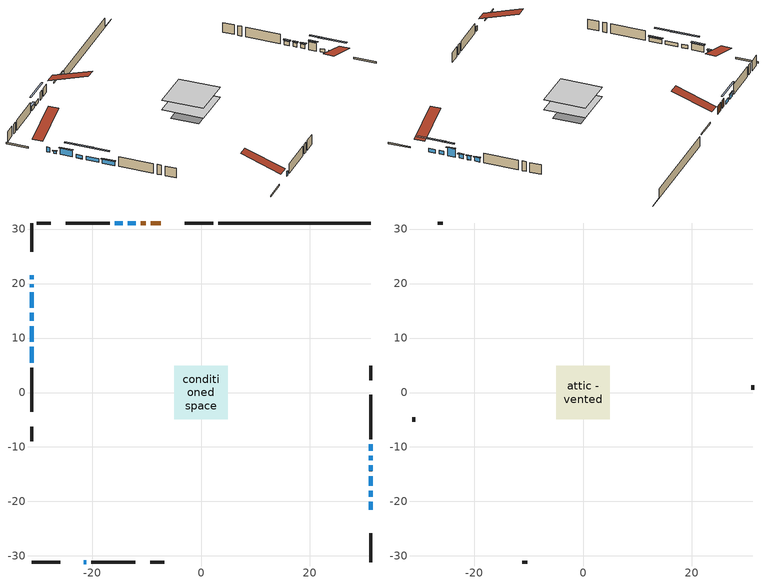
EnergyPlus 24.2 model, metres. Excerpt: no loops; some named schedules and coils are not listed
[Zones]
conditioned space
 floor outside (Floor1 construction): -3.37,-3.37 -3.37,3.37 3.37,3.37 3.37,-3.37 z1.22
 floor adiabatic (AdiabaticFloorConstruction): -4.88,-4.88 -4.88,4.88 4.88,4.88 4.88,-4.88 z1.22
 floor foundation (Slab1 construction): -3.7,-3.28 -3.7,3.28 3.7,3.28 3.7,-3.28 z-1.22
 wall outside (RimJoist1 construction): 2.25,31.1 -2.98,31.1 / -31.1,-31.1 -25.87,-31.1 / -31.1,31.1 -31.1,25.87 / 31.1,-31.1 31.1,-25.87 z1.22:1.52
 wall outside (AdiabaticWallConstruction 1): -7.34,31.1 -9.2,31.1 / -10.12,31.1 -11.03,31.1 z1.22:3.25
 wall outside (AdiabaticWallConstruction): -31.1,21.51 -31.1,20.78 / -21.51,-31.1 -21.09,-31.1 z1.22:2.44; -31.1,19.86 -31.1,19.29 z1.22:1.78; -31.1,18.37 -31.1,15.52 z1.22:2.85; 31.1,-21.51 31.1,-20.04 / 31.1,-19.11 31.1,-18.04 / -11.96,31.1 -13.44,31.1 / -31.1,14.6 -31.1,13.12 / -31.1,12.19 -31.1,9.35 z1.22:2.08; 31.1,-17.11 31.1,-15.33 z1.22:3.25; 31.1,-14.41 31.1,-13.39 / 31.1,-12.46 31.1,-11.65 / 31.1,-10.72 31.1,-9.5 / -14.36,31.1 -15.79,31.1 / -31.1,8.42 -31.1,5.48 z1.22:2.24
 wall outside (Wall1 construction): -16.72,31.1 -24.84,31.1 / -20.16,-31.1 -12.04,-31.1 / -31.1,4.55 -31.1,-3.58 / 31.1,-8.57 31.1,-0.45 z1.22:3.66
 wall outside (Wall3 construction): -27.57,31.1 -30.18,31.1 / -9.31,-31.1 -6.7,-31.1 / -31.1,-6.31 -31.1,-8.91 / 31.1,2.29 31.1,4.89 z1.22:3.66
 wall foundation (FoundationWall1 construction): 3.18,31.1,-1.22 3.18,31.1,1.22 27.24,31.1,1.22 27.24,31.1,-1.12 31.1,31.1,-1.12 31.1,31.1,-1.22
 window (WindowConstruction 8): -31.1,21.51 -31.1,20.78 z1.22:2.44
 window (WindowConstruction 6): -31.1,19.85 -31.1,19.3 z1.22:1.78
 window (WindowConstruction 7): -31.1,18.37 -31.1,15.52 z1.22:2.84
 window (WindowConstruction 10): 31.1,-21.51 31.1,-20.04 z1.22:2.08
 window (WindowConstruction 11): 31.1,-19.11 31.1,-18.04 z1.22:2.08
 window (WindowConstruction 12): -11.96,31.1 -13.43,31.1 z1.22:2.08
 window (WindowConstruction 13): -31.1,14.59 -31.1,13.12 z1.22:2.08
 window (WindowConstruction 14): -31.1,12.19 -31.1,9.35 z1.22:2.08
 window (WindowConstruction 9): -21.51,-31.1 -21.09,-31.1 z1.22:2.44
 window (WindowConstruction): 31.1,-17.11 31.1,-15.33 z1.22:3.25
 window (WindowConstruction 1): 31.1,-14.4 31.1,-13.39 z1.22:2.23
 window (WindowConstruction 2): 31.1,-12.46 31.1,-11.65 z1.22:2.23
 window (WindowConstruction 3): 31.1,-10.72 31.1,-9.5 z1.22:2.23
 window (WindowConstruction 4): -14.36,31.1 -15.79,31.1 z1.22:2.23
 window (WindowConstruction 5): -31.1,8.42 -31.1,5.48 z1.22:2.23
 door (Door): -7.34,31.1 -9.19,31.1 z1.22:3.25
 door (Door 1): -10.12,31.1 -11.03,31.1 z1.22:3.25
 ceiling adiabatic (AdiabaticFloorConstruction): 4.88,-4.88 4.88,4.88 -4.88,4.88 -4.88,-4.88 z1.22
attic - vented
 floor to conditioned space (Floor2 construction Reversed): -4.88,-4.88 -4.88,4.88 4.88,4.88 4.88,-4.88 z3.66
 wall outside (Wall2 construction): -25.77,31.1 -26.64,31.1 / -11.11,-31.1 -10.24,-31.1 / -31.1,-4.5 -31.1,-5.38 / 31.1,0.48 31.1,1.36 z1.22:3.66
 roof outside (Roof1 construction): -6.41,31.1,3.66 -6.41,21.61,6.83 -3.91,21.61,6.83 -3.91,31.1,3.66; -22.44,-31.1,3.66 -22.44,-21.61,6.83 -24.94,-21.61,6.83 -24.94,-31.1,3.66; -31.1,22.44,3.66 -21.61,22.44,6.83 -21.61,24.94,6.83 -31.1,24.94,3.66; 31.1,-22.44,3.66 21.61,-22.44,6.83 21.61,-24.94,6.83 31.1,-24.94,3.66
shading: -31.1,19.1 -31.1,20.06 -31.52,20.06 -31.52,19.1 z1.98; -31.1,15.32 -31.1,18.57 -31.52,18.57 -31.52,15.32 z3.05; 31.1,-17.4 31.1,-24.15 31.52,-24.15 31.52,-17.4 z4.72; 31.1,-15.4 31.1,-21.75 31.52,-21.75 31.52,-15.4 z4.72; -16.07,31.1 -9.32,31.1 -9.32,31.52 -16.07,31.52 z4.72; -31.1,10.48 -31.1,17.23 -31.52,17.23 -31.52,10.48 z4.72; -31.1,6.71 -31.1,14.83 -31.52,14.83 -31.52,6.71 z4.72; 31.1,-15.13 31.1,-17.31 31.52,-17.31 31.52,-15.13 z3.45; 31.1,-13.19 31.1,-14.61 31.52,-14.61 31.52,-13.19 z2.44; 31.1,-11.45 31.1,-12.66 31.52,-12.66 31.52,-11.45 z2.44; 31.1,-9.3 31.1,-10.92 31.52,-10.92 31.52,-9.3 z2.44; -15.99,31.1 -14.16,31.1 -14.16,31.52 -15.99,31.52 z2.44; -31.1,5.28 -31.1,8.62 -31.52,8.62 -31.52,5.28 z2.44
[Building]
Building 1: Terrain=Suburbs
[Site:Location]
Halifax Intl AP_NS: Latitude {deg}=44.88; Longitude {deg}=-63.51; Time Zone {hr}=-4; Elevation {m}=145; Keep Site Location Information=Yes
[Site:GroundTemperature:Shallow]
3.15511, 1.33576, 1.19006, 2.05344, 5.51939, 8.9692, 11.96, 13.8546, 14.0156, 12.4746, 9.56009, 6.2161
[Site:WaterMainsTemperature]
Calculation Method=Schedule; Temperature Schedule=mains temperature schedule
[Material] Roughness=Rough; Thermal Absorptance=0.9
Name | Thickness {m} | Conductivity {W/m-K} | Density {kg/m3} | Specific Heat {J/kg-K} | Solar Absorptance | Visible Absorptance
asphalt or fiberglass shingles | 0.00635 | 0.162714 | 1121.4 | 1465.45 | 0.4 | 0.4
ceiling loosefill ins | 0.169333 | 0.0480833 | 16.02 | 1046.75 | 0.7 | 0.7
ceiling stud and cavity | 0.1397 | 0.147741 | 65.682 | 1177.47 | 0.7 | 0.7
concrete 4.0 in. | 0.1016 | 1.803125 | 2242.8 | 837.4 | 0.7 | 0.7
concrete 8.0 in. | 0.2032 | 1.803125 | 2242.8 | 837.4 | 0.7 | 0.7
door material | 0.04445 | 0.327969 | 512.64 | 1214.23 | 0.7 | 0.7
exterior vertical ins | 0.0424921 | 0.029427 | 32.04 | 1214.23 | 0.7 | 0.7
floor covering | 0.0127 | 0.0433444 | 54.468 | 1339.84 | 0.6 | 0.6
floor rigid ins; rim joist rigid ins; wall rigid ins | 0.051816 | 0.029427 | 32.04 | 1214.23 | 0.7 | 0.7
floor rigid ins 1; wall rigid ins 1 | 0.512978 | 0.029427 | 32.04 | 1214.23 | 0.7 | 0.7
floor stud and cavity | 0.1397 | 0.102477 | 92.3553 | 1139.71 | 0.7 | 0.7
floor stud and cavity 1 | 0.1397 | 1.75129 | 37.0049 | 1207.88 | 0.7 | 0.7
furniture material conditioned space 1 | 0.1524 | 0.115458 | 640.8 | 1214.23 | 0.6 | 0.6
gypsum board | 0.0127 | 0.160291 | 801 | 837.4 | 0.6 | 0.6
gypsum board 1 | 0.0127 | 0.160291 | 801 | 837.4 | 0.7 | 0.7
osb sheathing 0.5 in. | 0.0127 | 0.115458 | 512.64 | 1214.23 | 0.7 | 0.7
osb sheathing 0.75 in. | 0.01905 | 0.115458 | 512.64 | 1214.23 | 0.7 | 0.7
osb sheathing 2.0 in. | 0.0508 | 0.115458 | 512.64 | 1214.23 | 0.7 | 0.7
rim joist stud and cavity | 0.0508 | 0.0472502 | 125.044 | 1163.47 | 0.6 | 0.6
wall stud and cavity | 0.1397 | 0.193511 | 139.0536 | 1170.24 | 0.7 | 0.7
wall stud and cavity 1 | 0.0889 | 6.9971 | 50.32683 | 1063.81 | 0.6 | 0.6
wall stud and cavity 2 | 0.1397 | 0.226446 | 139.0536 | 1170.24 | 0.7 | 0.7
wall stud and cavity 3 | 0.0889 | 0.380278 | 52.3479 | 1209.89 | 0.7 | 0.7
wall stud and cavity 4 | 0.0889 | 0.391764 | 83.0341 | 1211.67 | 0.7 | 0.7
wood siding | 0.0254 | 0.102417 | 544.68 | 1172.36 | 0.4 | 0.4
wood siding 1 | 0.00254 | 0.102417 | 544.68 | 1172.36 | 0.4 | 0.4
wood siding 2; wood siding 3; wood siding 4 | 0.0254 | 0.102417 | 544.68 | 1172.36 | 0.7 | 0.7
[WindowMaterial:SimpleGlazingSystem]
Name | U-Factor {W/m2-K} | Solar Heat Gain Coefficient
WindowMaterial | 2.97754 | 0.59
WindowMaterial 1 | 2.20647 | 0.53
WindowMaterial 10 | 2.19568 | 0.54
WindowMaterial 11 | 2.21783 | 0.52
WindowMaterial 12 | 2.16843 | 0.57
WindowMaterial 2 | 2.22805 | 0.51
WindowMaterial 3 | 2.191708 | 0.55
WindowMaterial 4 | 2.18149 | 0.56
WindowMaterial 5 | 2.17922 | 0.56
WindowMaterial 6 | 2.333658 | 0.41
WindowMaterial 7 | 2.112216 | 0.62
WindowMaterial 8 | 2.770864 | 0.64
WindowMaterial 9 | 2.75553 | 0.6
[Construction]
AdiabaticFloorConstruction: floor stud and cavity 1, floor rigid ins 1, osb sheathing 0.75 in., floor covering
AdiabaticWallConstruction: wood siding 3, wall rigid ins 1, wall stud and cavity 3, gypsum board
AdiabaticWallConstruction 1: wood siding 4, wall rigid ins 1, wall stud and cavity 3, gypsum board
Door; Door 1: door material
Floor1 construction: floor stud and cavity, floor rigid ins, osb sheathing 0.75 in., floor covering
Floor2 construction Reversed: gypsum board, ceiling stud and cavity, ceiling loosefill ins
FoundationWall1 construction: concrete 8.0 in., gypsum board 1
furniture construction conditioned space 1: furniture material conditioned space 1
PartitionWallConstruction: gypsum board, wall stud and cavity 4, gypsum board
RimJoist1 construction: wood siding 2, rim joist rigid ins, osb sheathing 2.0 in., rim joist stud and cavity
Roof1 construction: asphalt or fiberglass shingles
Slab1 construction: concrete 4.0 in.
Wall1 construction: wood siding, wall rigid ins, osb sheathing 0.5 in., wall stud and cavity, gypsum board
Wall2 construction: wood siding 1, wall stud and cavity 1
Wall3 construction: wood siding, wall rigid ins, osb sheathing 0.5 in., wall stud and cavity 2, gypsum board
WindowConstruction: WindowMaterial
WindowConstruction 1: WindowMaterial 1
WindowConstruction 10; WindowConstruction 12; WindowConstruction 13: WindowMaterial 10
WindowConstruction 11: WindowMaterial 11
WindowConstruction 14: WindowMaterial 12
WindowConstruction 2: WindowMaterial 2
WindowConstruction 3: WindowMaterial 3
WindowConstruction 4: WindowMaterial 4
WindowConstruction 5: WindowMaterial 5
WindowConstruction 6: WindowMaterial 6
WindowConstruction 7: WindowMaterial 7
WindowConstruction 8: WindowMaterial 8
WindowConstruction 9: WindowMaterial 9
[Zone] Multiplier=1; Part of Total Floor Area=Yes
Name | Volume {m3}
attic - vented | 48.9018
conditioned space | 379.2
[Space]
Name | Zone | Volume {m3}
attic - vented 1 | attic - vented | 48.9018
conditioned space 1 | conditioned space | 379.2
[ZoneInfiltration:EffectiveLeakageArea]
infil attic - vented 1: Zone or Space=attic - vented 1; Schedule=Always On Discrete; Effective Air Leakage Area {cm2}=3407.64; Stack Coefficient=0.000389764; Wind Coefficient=1.33389e-05
[ZoneMixing]
whole house fan mix: Zone or Space=attic - vented; Schedule=Always On Continuous; Design Flow Rate Calculation Method=Flow/Zone; Design Flow Rate {m3/s}=0; Source Zone or Space=conditioned space
[SurfaceProperty:ExposedFoundationPerimeter]
Slab1: Exposed Perimeter Calculation Method=TotalExposedPerimeter; Total Exposed Perimeter {m}=27.921
[InternalMass] Zone or ZoneList=conditioned space; Space or SpaceList=conditioned space 1
Name | Construction | Surface Area {m2}
furniture mass conditioned space 1 | furniture construction conditioned space 1 | 75.5922
partition wall mass | PartitionWallConstruction | 188.981
[Lights]
interior lighting: Zone or ZoneList or Space or SpaceList=conditioned space 1; Schedule=interior lighting schedule; Design Level Calculation Method=LightingLevel; Lighting Level {W}=343.2; Return Air Fraction=0; Fraction Radiant=0.6; Fraction Visible=0.2; Fraction Replaceable=1
[People]
occupants: Zone or ZoneList or Space or SpaceList=conditioned space 1; Number of People Schedule=occupants schedule; Number of People Calculation Method=People; Number of People=3; Fraction Radiant=0.314171; Sensible Heat Fraction=0.56303; Activity Level Schedule=occupants activity schedule; Carbon Dioxide Generation Rate {m3/s-W}=0; Enable ASHRAE 55 Comfort Warnings=No; Mean Radiant Temperature Calculation Type=EnclosureAveraged
[ElectricEquipment] Zone or ZoneList or Space or SpaceList=conditioned space 1; Design Level Calculation Method=EquipmentLevel
Name | Schedule | Design Level {W} | Fraction Latent | Fraction Radiant | Fraction Lost
clothes dryer | clothes dryer schedule | 140.772 | 0.015 | 0.081 | 0.85
clothes washer | clothes washer schedule | 32.1985 | 0.03 | 0.162 | 0.7
cooking range | cooking range schedule | 215.147 | 0.08 | 0.432 | 0.2
dishwasher | dishwasher schedule | 66.8632 | 0.3 | 0.18 | 0.4
fridge | fridge schedule | 72.9452 | 0 | 0.6 | 0
mech vent house fan | mech vent house fan schedule | 19.9167 | 0 | 0 | 0.5
mech vent house fan cfis | mech vent house fan cfis schedule | 0 | 0 | 0 | 0
misc plug loads | misc plug loads schedule | 494.7 | 0.045 | 0.513 | 0.1
whole house fan | Always On Discrete | 0 | 0 | 0 | 1
[OtherEquipment] Zone or ZoneList or Space or SpaceList=conditioned space 1; Design Level Calculation Method=EquipmentLevel
Name | Fuel Type | Schedule | Design Level {W} | Fraction Latent | Fraction Radiant | Fraction Lost
clothes dryer 1 | Electricity | clothes dryer schedule | 0 | 0.015 | 0.081 | 0.85
cooking range 1 | Electricity | cooking range schedule | 0 | 0.08 | 0.432 | 0.2
general water use latent | None | general water use schedule | 62.594 | 1 | 0 | 0
general water use sensible | None | general water use schedule | -61.6891 | 0 | 0.6 | 0
mech vent house fan latent load | None | Always On Discrete | 0 | 1 | 0 | 0
mech vent house fan sensible load | None | Always On Discrete | 0 | 0 | 0 | 0
water heater energy adjustment1 | Electricity | Always On Discrete | 0.01 | 0 | 0 | 1
[ZoneInfiltration:DesignFlowRate] Zone or ZoneList or Space or SpaceList=conditioned space 1; Schedule=Always On Discrete; Design Flow Rate Calculation Method=Flow/Zone; Design Flow Rate {m3/s}=0
infil flow; natural vent flow; whole house fan flow
[ZoneControl:Thermostat]
conditioned space Thermostat: Zone or ZoneList=conditioned space; Control Type Schedule=conditioned space Thermostat Schedule; Control 1=conditioned space temperature setpoint; Temperature Difference Between Cutout And Setpoint {deltaC}=0
[ThermostatSetpoint:DualSetpoint]
conditioned space temperature setpoint: Heating Setpoint Temperature Schedule=heating setpoint; Cooling Setpoint Temperature Schedule=cooling setpoint
[AirLoopHVAC:UnitarySystem] Control Type=Load; Controlling Zone or Thermostat Location=conditioned space; Dehumidification Control Type=None; Availability Schedule=Always On Discrete; Fan Placement=BlowThrough; DX Heating Coil Sizing Ratio=1; Use DOAS DX Cooling Coil=No; Minimum Supply Air Temperature {C}=2; Latent Load Control=SensibleOnlyLoadControl; Cooling Supply Air Flow Rate Method=None; Heating Supply Air Flow Rate Method=SupplyAirFlowRate; Heating Supply Air Flow Rate {m3/s}=0.00141584; No Load Supply Air Flow Rate Method=SupplyAirFlowRate; No Load Supply Air Flow Rate {m3/s}=0; No Load Supply Air Flow Rate Control Set To Low Speed=Yes; Maximum Supply Air Temperature {C}=48.8889; Maximum Outdoor Dry-Bulb Temperature for Supplemental Heater Operation {C}=21; Ancillary On-Cycle Electric Power {W}=0; Ancillary Off-Cycle Electric Power {W}=0
Name | Supply Fan | Supply Air Fan Operating Mode Schedule | Heating Coil
unit heater unitary system | unit heater supply fan | unit heater auto fan schedule | unit heater htg coil
unit heater unitary system 1 | unit heater supply fan 1 | unit heater auto fan schedule 1 | unit heater htg coil 1
[Zone equipment]
conditioned space: electric baseboard, unit heater unitary system, unit heater unitary system 1
[Foundation:Kiva]
Foundation Kiva 1: Initial Indoor Air Temperature {C}=18; Wall Height Above Grade {m}=1.21999; Wall Depth Below Slab {m}=0.2032; Custom Block Material Name 1=exterior vertical ins; Custom Block Depth 1 {m}=2.43998; Custom Block X Position 1 {m}=0.2159; Custom Block Z Position 1 {m}=0
[Foundation:Kiva:Settings]
Soil Conductivity {W/m-K}=0.849921; Soil Density {kg/m3}=1842.3; Soil Specific Heat {J/kg-K}=418.7; Ground Solar Absorptivity=0.9; Ground Thermal Absorptivity=0.9; Ground Surface Roughness {m}=0.03; Far-Field Width {m}=40; Deep-Ground Boundary Condition=ZeroFlux; Deep-Ground Depth {m}=40; Minimum Cell Dimension {m}=0.2; Maximum Cell Growth Coefficient=3; Simulation Timestep=Timestep
[Exterior:Lights]
exterior lighting: Schedule=exterior lighting schedule; Design Level {W}=75.6
[EnergyManagementSystem:Sensor] Output:Variable or Output:Meter Index Key=conditioned space
Name | Output:Variable or Output:Meter
conditioned_space_clg_unmet_s | Zone Cooling Setpoint Not Met Time
conditioned_space_htg_unmet_s | Zone Heating Setpoint Not Met Time
fridge_tin_s; tin_s; tin_s_1 | Zone Mean Air Temperature
tout_s | Zone Outdoor Air Drybulb Temperature
win_s | Zone Air Humidity Ratio
[Schedule:Constant]
Name | Hourly Value
Always On Continuous; mech vent house fan schedule; mech vent house fan cfis schedule; Always On Discrete | 1
occupants activity schedule | 117.228
fridge schedule; unit heater auto fan schedule; unit heater auto fan schedule 1 | 0
[Schedule:Week:Daily]
interior lighting schedule Week Rule - Jan1-Jan27: interior lighting schedule day, interior lighting schedule day, interior lighting schedule day, interior lighting schedule day, interior lighting schedule day, interior lighting schedule day, interior lighting schedule day, interior lighting schedule default day, interior lighting schedule default day, interior lighting schedule default day, interior lighting schedule default day, interior lighting schedule default day
interior lighting schedule Week Rule - Jan28-Feb3: interior lighting schedule day, interior lighting schedule day, interior lighting schedule day, interior lighting schedule day, interior lighting schedule day 1, interior lighting schedule day 1, interior lighting schedule day 1, interior lighting schedule default day, interior lighting schedule default day, interior lighting schedule default day, interior lighting schedule default day, interior lighting schedule default day
interior lighting schedule Week Rule - Feb4-Feb24: interior lighting schedule day 1, interior lighting schedule day 1, interior lighting schedule day 1, interior lighting schedule day 1, interior lighting schedule day 1, interior lighting schedule day 1, interior lighting schedule day 1, interior lighting schedule default day, interior lighting schedule default day, interior lighting schedule default day, interior lighting schedule default day, interior lighting schedule default day
interior lighting schedule Week Rule - Feb25-Mar3: interior lighting schedule day 1, interior lighting schedule day 1, interior lighting schedule day 1, interior lighting schedule day 1, interior lighting schedule day 2, interior lighting schedule day 2, interior lighting schedule day 2, interior lighting schedule default day, interior lighting schedule default day, interior lighting schedule default day, interior lighting schedule default day, interior lighting schedule default day
interior lighting schedule Week Rule - Mar4-Mar31: interior lighting schedule day 2, interior lighting schedule day 2, interior lighting schedule day 2, interior lighting schedule day 2, interior lighting schedule day 2, interior lighting schedule day 2, interior lighting schedule day 2, interior lighting schedule default day, interior lighting schedule default day, interior lighting schedule default day, interior lighting schedule default day, interior lighting schedule default day
interior lighting schedule Week Rule - Apr1-Apr28: interior lighting schedule day 3, interior lighting schedule day 3, interior lighting schedule day 3, interior lighting schedule day 3, interior lighting schedule day 3, interior lighting schedule day 3, interior lighting schedule day 3, interior lighting schedule default day, interior lighting schedule default day, interior lighting schedule default day, interior lighting schedule default day, interior lighting schedule default day
interior lighting schedule Week Rule - Apr29-May5: interior lighting schedule day 3, interior lighting schedule day 3, interior lighting schedule day 4, interior lighting schedule day 4, interior lighting schedule day 4, interior lighting schedule day 4, interior lighting schedule day 4, interior lighting schedule default day, interior lighting schedule default day, interior lighting schedule default day, interior lighting schedule default day, interior lighting schedule default day
interior lighting schedule Week Rule - May6-May26: interior lighting schedule day 4, interior lighting schedule day 4, interior lighting schedule day 4, interior lighting schedule day 4, interior lighting schedule day 4, interior lighting schedule day 4, interior lighting schedule day 4, interior lighting schedule default day, interior lighting schedule default day, interior lighting schedule default day, interior lighting schedule default day, interior lighting schedule default day
interior lighting schedule Week Rule - May27-Jun2: interior lighting schedule day 4, interior lighting schedule day 4, interior lighting schedule day 4, interior lighting schedule day 4, interior lighting schedule day 4, interior lighting schedule day 5, interior lighting schedule day 5, interior lighting schedule default day, interior lighting schedule default day, interior lighting schedule default day, interior lighting schedule default day, interior lighting schedule default day
interior lighting schedule Week Rule - Jun3-Jun30: interior lighting schedule day 5, interior lighting schedule day 5, interior lighting schedule day 5, interior lighting schedule day 5, interior lighting schedule day 5, interior lighting schedule day 5, interior lighting schedule day 5, interior lighting schedule default day, interior lighting schedule default day, interior lighting schedule default day, interior lighting schedule default day, interior lighting schedule default day
interior lighting schedule Week Rule - Jul1-Jul28: interior lighting schedule day 6, interior lighting schedule day 6, interior lighting schedule day 6, interior lighting schedule day 6, interior lighting schedule day 6, interior lighting schedule day 6, interior lighting schedule day 6, interior lighting schedule default day, interior lighting schedule default day, interior lighting schedule default day, interior lighting schedule default day, interior lighting schedule default day
interior lighting schedule Week Rule - Jul29-Aug4: interior lighting schedule day 6, interior lighting schedule day 6, interior lighting schedule day 6, interior lighting schedule day 7, interior lighting schedule day 7, interior lighting schedule day 7, interior lighting schedule day 7, interior lighting schedule default day, interior lighting schedule default day, interior lighting schedule default day, interior lighting schedule default day, interior lighting schedule default day
interior lighting schedule Week Rule - Aug5-Aug25: interior lighting schedule day 7, interior lighting schedule day 7, interior lighting schedule day 7, interior lighting schedule day 7, interior lighting schedule day 7, interior lighting schedule day 7, interior lighting schedule day 7, interior lighting schedule default day, interior lighting schedule default day, interior lighting schedule default day, interior lighting schedule default day, interior lighting schedule default day
interior lighting schedule Week Rule - Aug26-Sep1: interior lighting schedule day 7, interior lighting schedule day 7, interior lighting schedule day 7, interior lighting schedule day 7, interior lighting schedule day 7, interior lighting schedule day 7, interior lighting schedule day 8, interior lighting schedule default day, interior lighting schedule default day, interior lighting schedule default day, interior lighting schedule default day, interior lighting schedule default day
interior lighting schedule Week Rule - Sep2-Sep29: interior lighting schedule day 8, interior lighting schedule day 8, interior lighting schedule day 8, interior lighting schedule day 8, interior lighting schedule day 8, interior lighting schedule day 8, interior lighting schedule day 8, interior lighting schedule default day, interior lighting schedule default day, interior lighting schedule default day, interior lighting schedule default day, interior lighting schedule default day
interior lighting schedule Week Rule - Sep30-Oct6: interior lighting schedule day 8, interior lighting schedule day 9, interior lighting schedule day 9, interior lighting schedule day 9, interior lighting schedule day 9, interior lighting schedule day 9, interior lighting schedule day 9, interior lighting schedule default day, interior lighting schedule default day, interior lighting schedule default day, interior lighting schedule default day, interior lighting schedule default day
interior lighting schedule Week Rule - Oct7-Oct27: interior lighting schedule day 9, interior lighting schedule day 9, interior lighting schedule day 9, interior lighting schedule day 9, interior lighting schedule day 9, interior lighting schedule day 9, interior lighting schedule day 9, interior lighting schedule default day, interior lighting schedule default day, interior lighting schedule default day, interior lighting schedule default day, interior lighting schedule default day
interior lighting schedule Week Rule - Oct28-Nov3: interior lighting schedule day 9, interior lighting schedule day 9, interior lighting schedule day 9, interior lighting schedule day 9, interior lighting schedule day 10, interior lighting schedule day 10, interior lighting schedule day 10, interior lighting schedule default day, interior lighting schedule default day, interior lighting schedule default day, interior lighting schedule default day, interior lighting schedule default day
interior lighting schedule Week Rule - Nov4-Nov24: interior lighting schedule day 10, interior lighting schedule day 10, interior lighting schedule day 10, interior lighting schedule day 10, interior lighting schedule day 10, interior lighting schedule day 10, interior lighting schedule day 10, interior lighting schedule default day, interior lighting schedule default day, interior lighting schedule default day, interior lighting schedule default day, interior lighting schedule default day
interior lighting schedule Week Rule - Nov25-Dec1: interior lighting schedule day 10, interior lighting schedule day 10, interior lighting schedule day 10, interior lighting schedule day 10, interior lighting schedule day 10, interior lighting schedule day 10, interior lighting schedule day 11, interior lighting schedule default day, interior lighting schedule default day, interior lighting schedule default day, interior lighting schedule default day, interior lighting schedule default day
interior lighting schedule Week Rule - Dec2-Dec31: interior lighting schedule day 11, interior lighting schedule day 11, interior lighting schedule day 11, interior lighting schedule day 11, interior lighting schedule day 11, interior lighting schedule day 11, interior lighting schedule day 11, interior lighting schedule default day, interior lighting schedule default day, interior lighting schedule default day, interior lighting schedule default day, interior lighting schedule default day
occupants schedule Week Rule - Jan1-Dec31: occupants schedule day, occupants schedule day, occupants schedule day, occupants schedule day, occupants schedule day, occupants schedule day, occupants schedule day, occupants schedule default day, occupants schedule default day, occupants schedule default day, occupants schedule default day, occupants schedule default day
clothes dryer schedule Week Rule - Jan1-Dec31: clothes dryer schedule day, clothes dryer schedule day, clothes dryer schedule day, clothes dryer schedule day, clothes dryer schedule day, clothes dryer schedule day, clothes dryer schedule day, clothes dryer schedule default day, clothes dryer schedule default day, clothes dryer schedule default day, clothes dryer schedule default day, clothes dryer schedule default day
clothes washer schedule Week Rule - Jan1-Dec31: clothes washer schedule day, clothes washer schedule day, clothes washer schedule day, clothes washer schedule day, clothes washer schedule day, clothes washer schedule day, clothes washer schedule day, clothes washer schedule default day, clothes washer schedule default day, clothes washer schedule default day, clothes washer schedule default day, clothes washer schedule default day
cooking range schedule Week Rule - Jan1-Dec31: cooking range schedule day, cooking range schedule day, cooking range schedule day, cooking range schedule day, cooking range schedule day, cooking range schedule day, cooking range schedule day, cooking range schedule default day, cooking range schedule default day, cooking range schedule default day, cooking range schedule default day, cooking range schedule default day
dishwasher schedule Week Rule - Jan1-Dec31: dishwasher schedule day, dishwasher schedule day, dishwasher schedule day, dishwasher schedule day, dishwasher schedule day, dishwasher schedule day, dishwasher schedule day, dishwasher schedule default day, dishwasher schedule default day, dishwasher schedule default day, dishwasher schedule default day, dishwasher schedule default day
misc plug loads schedule Week Rule - Jan1-Dec31: misc plug loads schedule day, misc plug loads schedule day, misc plug loads schedule day, misc plug loads schedule day, misc plug loads schedule day, misc plug loads schedule day, misc plug loads schedule day, misc plug loads schedule default day, misc plug loads schedule default day, misc plug loads schedule default day, misc plug loads schedule default day, misc plug loads schedule default day
general water use schedule Week Rule - Jan1-Dec31: general water use schedule day, general water use schedule day, general water use schedule day, general water use schedule day, general water use schedule day, general water use schedule day, general water use schedule day, general water use schedule default day, general water use schedule default day, general water use schedule default day, general water use schedule default day, general water use schedule default day
exterior lighting schedule Week Rule - Jan1-Jan27: exterior lighting schedule day, exterior lighting schedule day, exterior lighting schedule day, exterior lighting schedule day, exterior lighting schedule day, exterior lighting schedule day, exterior lighting schedule day, exterior lighting schedule default day, exterior lighting schedule default day, exterior lighting schedule default day, exterior lighting schedule default day, exterior lighting schedule default day
exterior lighting schedule Week Rule - Jan28-Feb3: exterior lighting schedule day, exterior lighting schedule day, exterior lighting schedule day, exterior lighting schedule day, exterior lighting schedule day 1, exterior lighting schedule day 1, exterior lighting schedule day 1, exterior lighting schedule default day, exterior lighting schedule default day, exterior lighting schedule default day, exterior lighting schedule default day, exterior lighting schedule default day
exterior lighting schedule Week Rule - Feb4-Feb24: exterior lighting schedule day 1, exterior lighting schedule day 1, exterior lighting schedule day 1, exterior lighting schedule day 1, exterior lighting schedule day 1, exterior lighting schedule day 1, exterior lighting schedule day 1, exterior lighting schedule default day, exterior lighting schedule default day, exterior lighting schedule default day, exterior lighting schedule default day, exterior lighting schedule default day
exterior lighting schedule Week Rule - Feb25-Mar3: exterior lighting schedule day 1, exterior lighting schedule day 1, exterior lighting schedule day 1, exterior lighting schedule day 1, exterior lighting schedule day 2, exterior lighting schedule day 2, exterior lighting schedule day 2, exterior lighting schedule default day, exterior lighting schedule default day, exterior lighting schedule default day, exterior lighting schedule default day, exterior lighting schedule default day
exterior lighting schedule Week Rule - Mar4-Mar31: exterior lighting schedule day 2, exterior lighting schedule day 2, exterior lighting schedule day 2, exterior lighting schedule day 2, exterior lighting schedule day 2, exterior lighting schedule day 2, exterior lighting schedule day 2, exterior lighting schedule default day, exterior lighting schedule default day, exterior lighting schedule default day, exterior lighting schedule default day, exterior lighting schedule default day
exterior lighting schedule Week Rule - Apr1-Apr28: exterior lighting schedule day 3, exterior lighting schedule day 3, exterior lighting schedule day 3, exterior lighting schedule day 3, exterior lighting schedule day 3, exterior lighting schedule day 3, exterior lighting schedule day 3, exterior lighting schedule default day, exterior lighting schedule default day, exterior lighting schedule default day, exterior lighting schedule default day, exterior lighting schedule default day
exterior lighting schedule Week Rule - Apr29-May5: exterior lighting schedule day 3, exterior lighting schedule day 3, exterior lighting schedule day 4, exterior lighting schedule day 4, exterior lighting schedule day 4, exterior lighting schedule day 4, exterior lighting schedule day 4, exterior lighting schedule default day, exterior lighting schedule default day, exterior lighting schedule default day, exterior lighting schedule default day, exterior lighting schedule default day
exterior lighting schedule Week Rule - May6-May26: exterior lighting schedule day 4, exterior lighting schedule day 4, exterior lighting schedule day 4, exterior lighting schedule day 4, exterior lighting schedule day 4, exterior lighting schedule day 4, exterior lighting schedule day 4, exterior lighting schedule default day, exterior lighting schedule default day, exterior lighting schedule default day, exterior lighting schedule default day, exterior lighting schedule default day
exterior lighting schedule Week Rule - May27-Jun2: exterior lighting schedule day 4, exterior lighting schedule day 4, exterior lighting schedule day 4, exterior lighting schedule day 4, exterior lighting schedule day 4, exterior lighting schedule day 5, exterior lighting schedule day 5, exterior lighting schedule default day, exterior lighting schedule default day, exterior lighting schedule default day, exterior lighting schedule default day, exterior lighting schedule default day
exterior lighting schedule Week Rule - Jun3-Jun30: exterior lighting schedule day 5, exterior lighting schedule day 5, exterior lighting schedule day 5, exterior lighting schedule day 5, exterior lighting schedule day 5, exterior lighting schedule day 5, exterior lighting schedule day 5, exterior lighting schedule default day, exterior lighting schedule default day, exterior lighting schedule default day, exterior lighting schedule default day, exterior lighting schedule default day
exterior lighting schedule Week Rule - Jul1-Jul28: exterior lighting schedule day 6, exterior lighting schedule day 6, exterior lighting schedule day 6, exterior lighting schedule day 6, exterior lighting schedule day 6, exterior lighting schedule day 6, exterior lighting schedule day 6, exterior lighting schedule default day, exterior lighting schedule default day, exterior lighting schedule default day, exterior lighting schedule default day, exterior lighting schedule default day
exterior lighting schedule Week Rule - Jul29-Aug4: exterior lighting schedule day 6, exterior lighting schedule day 6, exterior lighting schedule day 6, exterior lighting schedule day 7, exterior lighting schedule day 7, exterior lighting schedule day 7, exterior lighting schedule day 7, exterior lighting schedule default day, exterior lighting schedule default day, exterior lighting schedule default day, exterior lighting schedule default day, exterior lighting schedule default day
[Schedule:Year]
interior lighting schedule: interior lighting schedule Week Rule - Jan1-Jan27, 1, 1, 1, 27, interior lighting schedule Week Rule - Jan28-Feb3, 1, 28, 2, 3, interior lighting schedule Week Rule - Feb4-Feb24, 2, 4, 2, 24, interior lighting schedule Week Rule - Feb25-Mar3, 2, 25, 3, 3, interior lighting schedule Week Rule - Mar4-Mar31, 3, 4, 3, 31, interior lighting schedule Week Rule - Apr1-Apr28, 4, 1, 4, 28, interior lighting schedule Week Rule - Apr29-May5, 4, 29, 5, 5, interior lighting schedule Week Rule - May6-May26, 5, 6, 5, 26, interior lighting schedule Week Rule - May27-Jun2, 5, 27, 6, 2, interior lighting schedule Week Rule - Jun3-Jun30, 6, 3, 6, 30, interior lighting schedule Week Rule - Jul1-Jul28, 7, 1, 7, 28, interior lighting schedule Week Rule - Jul29-Aug4, 7, 29, 8, 4, interior lighting schedule Week Rule - Aug5-Aug25, 8, 5, 8, 25, interior lighting schedule Week Rule - Aug26-Sep1, 8, 26, 9, 1, interior lighting schedule Week Rule - Sep2-Sep29, 9, 2, 9, 29, interior lighting schedule Week Rule - Sep30-Oct6, 9, 30, 10, 6, interior lighting schedule Week Rule - Oct7-Oct27, 10, 7, 10, 27, interior lighting schedule Week Rule - Oct28-Nov3, 10, 28, 11, 3, interior lighting schedule Week Rule - Nov4-Nov24, 11, 4, 11, 24, interior lighting schedule Week Rule - Nov25-Dec1, 11, 25, 12, 1, interior lighting schedule Week Rule - Dec2-Dec31, 12, 2, 12, 31
occupants schedule: occupants schedule Week Rule - Jan1-Dec31, 1, 1, 12, 31
clothes dryer schedule: clothes dryer schedule Week Rule - Jan1-Dec31, 1, 1, 12, 31
clothes washer schedule: clothes washer schedule Week Rule - Jan1-Dec31, 1, 1, 12, 31
cooking range schedule: cooking range schedule Week Rule - Jan1-Dec31, 1, 1, 12, 31
dishwasher schedule: dishwasher schedule Week Rule - Jan1-Dec31, 1, 1, 12, 31
misc plug loads schedule: misc plug loads schedule Week Rule - Jan1-Dec31, 1, 1, 12, 31
general water use schedule: general water use schedule Week Rule - Jan1-Dec31, 1, 1, 12, 31
exterior lighting schedule: exterior lighting schedule Week Rule - Jan1-Jan27, 1, 1, 1, 27, exterior lighting schedule Week Rule - Jan28-Feb3, 1, 28, 2, 3, exterior lighting schedule Week Rule - Feb4-Feb24, 2, 4, 2, 24, exterior lighting schedule Week Rule - Feb25-Mar3, 2, 25, 3, 3, exterior lighting schedule Week Rule - Mar4-Mar31, 3, 4, 3, 31, exterior lighting schedule Week Rule - Apr1-Apr28, 4, 1, 4, 28, exterior lighting schedule Week Rule - Apr29-May5, 4, 29, 5, 5, exterior lighting schedule Week Rule - May6-May26, 5, 6, 5, 26, exterior lighting schedule Week Rule - May27-Jun2, 5, 27, 6, 2, exterior lighting schedule Week Rule - Jun3-Jun30, 6, 3, 6, 30, exterior lighting schedule Week Rule - Jul1-Jul28, 7, 1, 7, 28, exterior lighting schedule Week Rule - Jul29-Aug4, 7, 29, 8, 4, exterior lighting schedule Week Rule - Aug5-Aug25, 8, 5, 8, 25, exterior lighting schedule Week Rule - Aug26-Sep1, 8, 26, 9, 1, exterior lighting schedule Week Rule - Sep2-Sep29, 9, 2, 9, 29, exterior lighting schedule Week Rule - Sep30-Oct6, 9, 30, 10, 6, exterior lighting schedule Week Rule - Oct7-Oct27, 10, 7, 10, 27, exterior lighting schedule Week Rule - Oct28-Nov3, 10, 28, 11, 3, exterior lighting schedule Week Rule - Nov4-Nov24, 11, 4, 11, 24, exterior lighting schedule Week Rule - Nov25-Dec1, 11, 25, 12, 1, exterior lighting schedule Week Rule - Dec2-Dec31, 12, 2, 12, 31
[Schedule:Compact]
conditioned space Thermostat Schedule: Through: 12/31, For: AllDays, Until: 24:00, 4
mains temperature schedule: Through: 01/01, For: AllDays, Until: 24:00, 7.41, Through: 01/02, For: AllDays, Until: 24:00, 7.34833, Through: 01/03, For: AllDays, Until: 24:00, 7.28778, Through: 01/04, For: AllDays, Until: 24:00, 7.22889, Through: 01/05, For: AllDays, Until: 24:00, 7.17056, Through: 01/06, For: AllDays, Until: 24:00, 7.11333, Through: 01/07, For: AllDays, Until: 24:00, 7.05722, Through: 01/08, For: AllDays, Until: 24:00, 7.00167, Through: 01/09, For: AllDays, Until: 24:00, 6.94778, Through: 01/10, For: AllDays, Until: 24:00, 6.895, Through: 01/11, For: AllDays, Until: 24:00, 6.84333, Through: 01/12, For: AllDays, Until: 24:00, 6.79278, Through: 01/13, For: AllDays, Until: 24:00, 6.74389, Through: 01/14, For: AllDays, Until: 24:00, 6.69556, Through: 01/15, For: AllDays, Until: 24:00, 6.64889, Through: 01/16, For: AllDays, Until: 24:00, 6.60278, Through: 01/17, For: AllDays, Until: 24:00, 6.55833, Through: 01/18, For: AllDays, Until: 24:00, 6.515, Through: 01/19, For: AllDays, Until: 24:00, 6.47333, Through: 01/20, For: AllDays, Until: 24:00, 6.43278, Through: 01/21, For: AllDays, Until: 24:00, 6.39333, Through: 01/22, For: AllDays, Until: 24:00, 6.355, Through: 01/23, For: AllDays, Until: 24:00, 6.31833, Through: 01/24, For: AllDays, Until: 24:00, 6.28278, Through: 01/25, For: AllDays, Until: 24:00, 6.24889, Through: 01/26, For: AllDays, Until: 24:00, 6.21611, Through: 01/27, For: AllDays, Until: 24:00, 6.18444, Through: 01/28, For: AllDays, Until: 24:00, 6.15444, Through: 01/29, For: AllDays, Until: 24:00, 6.12556, Through: 01/30, For: AllDays, Until: 24:00, 6.09833, Through: 01/31, For: AllDays, Until: 24:00, 6.07222, Through: 02/01, For: AllDays, Until: 24:00, 6.04778, Through: 02/02, For: AllDays, Until: 24:00, 6.02444, Through: 02/03, For: AllDays, Until: 24:00, 6.00278, Through: 02/04, For: AllDays, Until: 24:00, 5.98222, Through: 02/05, For: AllDays, Until: 24:00, 5.96333, Through: 02/06, For: AllDays, Until: 24:00, 5.94556, Through: 02/07, For: AllDays, Until: 24:00, 5.92944, Through: 02/08, For: AllDays, Until: 24:00, 5.915, Through: 02/09, For: AllDays, Until: 24:00, 5.90167, Through: 02/10, For: AllDays, Until: 24:00, 5.89, Through: 02/11, For: AllDays, Until: 24:00, 5.87944, Through: 02/12, For: AllDays, Until: 24:00, 5.87056, Through: 02/13, For: AllDays, Until: 24:00, 5.86333, Through: 02/14, For: AllDays, Until: 24:00, 5.85722, Through: 02/15, For: AllDays, Until: 24:00, 5.85278, Through: 02/16, For: AllDays, Until: 24:00, 5.84944, Through: 02/17, For: AllDays, Until: 24:00, 5.84833, Through: 02/18, For: AllDays, Until: 24:00, 5.84778, Through: 02/19, For: AllDays, Until: 24:00, 5.84944, Through: 02/20, For: AllDays, Until: 24:00, 5.85167, Through: 02/21, For: AllDays, Until: 24:00, 5.85611, Through: 02/22, For: AllDays, Until: 24:00, 5.86167, Through: 02/23, For: AllDays, Until: 24:00, 5.86889, Through: 02/24, For: AllDays, Until: 24:00, 5.87722, Through: 02/25, For: AllDays, Until: 24:00, 5.88722, Through: 02/26, For: AllDays, Until: 24:00, 5.89889, Through: 02/27, For: AllDays, Until: 24:00, 5.91167, Through: 02/28, For: AllDays, Until: 24:00, 5.92611, Through: 03/01, For: AllDays, Until: 24:00, 5.94222, Through: 03/02, For: AllDays, Until: 24:00, 5.95944, Through: 03/03, For: AllDays, Until: 24:00, 5.97778, Through: 03/04, For: AllDays, Until: 24:00, 5.99778, Through: 03/05, For: AllDays, Until: 24:00, 6.01944, Through: 03/06, For: AllDays, Until: 24:00, 6.04222, Through: 03/07, For: AllDays, Until: 24:00, 6.06667, Through: 03/08, For: AllDays, Until: 24:00, 6.09222, Through: 03/09, For: AllDays, Until: 24:00, 6.11944, Through: 03/10, For: AllDays, Until: 24:00, 6.14778, Through: 03/11, For: AllDays, Until: 24:00, 6.17722, Through: 03/12, For: AllDays, Until: 24:00, 6.20833, Through: 03/13, For: AllDays, Until: 24:00, 6.24111, Through: 03/14, For: AllDays, Until: 24:00, 6.275, Through: 03/15, For: AllDays, Until: 24:00, 6.31, Through: 03/16, For: AllDays, Until: 24:00, 6.34667, Through: 03/17, For: AllDays, Until: 24:00, 6.38444, Through: 03/18, For: AllDays, Until: 24:00, 6.42333, Through: 03/19, For: AllDays, Until: 24:00, 6.46389, Through: 03/20, For: AllDays, Until: 24:00, 6.50556, Through: 03/21, For: AllDays, Until: 24:00, 6.54833, Through: 03/22, For: AllDays, Until: 24:00, 6.59278, Through: 03/23, For: AllDays, Until: 24:00, 6.63833, Through: 03/24, For: AllDays, Until: 24:00, 6.685, Through: 03/25, For: AllDays, Until: 24:00, 6.73278, Through: 03/26, For: AllDays, Until: 24:00, 6.78167, Through: 03/27, For: AllDays, Until: 24:00, 6.83167, Through: 03/28, For: AllDays, Until: 24:00, 6.88333, Through: 03/29, For: AllDays, Until: 24:00, 6.93611, Through: 03/30, For: AllDays, Until: 24:00, 6.98944, Through: 03/31, For: AllDays, Until: 24:00, 7.04444, Through: 04/01, For: AllDays, Until: 24:00, 7.1, Through: 04/02, For: AllDays, Until: 24:00, 7.15722, Through: 04/03, For: AllDays, Until: 24:00, 7.21556, Through: 04/04, For: AllDays, Until: 24:00, 7.27444, Through: 04/05, For: AllDays, Until: 24:00, 7.33444, Through: 04/06, For: AllDays, Until: 24:00, 7.39556, Through: 04/07, For: AllDays, Until: 24:00, 7.45778, Through: 04/08, For: AllDays, Until: 24:00, 7.52111, Through: 04/09, For: AllDays, Until: 24:00, 7.585, Through: 04/10, For: AllDays, Until: 24:00, 7.65, Through: 04/11, For: AllDays, Until: 24:00, 7.71611, Through: 04/12, For: AllDays, Until: 24:00, 7.78333, Through: 04/13, For: AllDays, Until: 24:00, 7.85111, Through: 04/14, For: AllDays, Until: 24:00, 7.91944, Through: 04/15, For: AllDays, Until: 24:00, 7.98889, Through: 04/16, For: AllDays, Until: 24:00, 8.05944, Through: 04/17, For: AllDays, Until: 24:00, 8.13056, Through: 04/18, For: AllDays, Until: 24:00, 8.20222, Through: 04/19, For: AllDays, Until: 24:00, 8.275, Through: 04/20, For: AllDays, Until: 24:00, 8.34833, Through: 04/21, For: AllDays, Until: 24:00, 8.42222, Through: 04/22, For: AllDays, Until: 24:00, 8.49722, Through: 04/23, For: AllDays, Until: 24:00, 8.57278, Through: 04/24, For: AllDays, Until: 24:00, 8.64889, Through: 04/25, For: AllDays, Until: 24:00, 8.72556, Through: 04/26, For: AllDays, Until: 24:00, 8.80278, Through: 04/27, For: AllDays, Until: 24:00, 8.88111, Through: 04/28, For: AllDays, Until: 24:00, 8.95944, Through: 04/29, For: AllDays, Until: 24:00, 9.03833, Through: 04/30, For: AllDays, Until: 24:00, 9.11778, Through: 05/01, For: AllDays, Until: 24:00, 9.19778, Through: 05/02, For: AllDays, Until: 24:00, 9.27833, Through: 05/03, For: AllDays, Until: 24:00, 9.35944, Through: 05/04, For: AllDays, Until: 24:00, 9.44056, Through: 05/05, For: AllDays, Until: 24:00, 9.52278, Through: 05/06, For: AllDays, Until: 24:00, 9.60444, Through: 05/07, For: AllDays, Until: 24:00, 9.68722, Through: 05/08, For: AllDays, Until: 24:00, 9.77, Through: 05/09, For: AllDays, Until: 24:00, 9.85278, Through: 05/10, For: AllDays, Until: 24:00, 9.93611, Through: 05/11, For: AllDays, Until: 24:00, 10.02, Through: 05/12, For: AllDays, Until: 24:00, 10.1039, Through: 05/13, For: AllDays, Until: 24:00, 10.1878, Through: 05/14, For: AllDays, Until: 24:00, 10.2722, Through: 05/15, For: AllDays, Until: 24:00, 10.3561, Through: 05/16, For: AllDays, Until: 24:00, 10.4406, Through: 05/17, For: AllDays, Until: 24:00, 10.5256, Through: 05/18, For: AllDays, Until: 24:00, 10.61, Through: 05/19, For: AllDays, Until: 24:00, 10.6944, Through: 05/20, For: AllDays, Until: 24:00, 10.7794, Through: 05/21, For: AllDays, Until: 24:00, 10.8639, Through: 05/22, For: AllDays, Until: 24:00, 10.9489, Through: 05/23, For: AllDays, Until: 24:00, 11.0333, Through: 05/24, For: AllDays, Until: 24:00, 11.1178, Through: 05/25, For: AllDays, Until: 24:00, 11.2022, Through: 05/26, For: AllDays, Until: 24:00, 11.2867, Through: 05/27, For: AllDays, Until: 24:00, 11.3711, Through: 05/28, For: AllDays, Until: 24:00, 11.455, Through: 05/29, For: AllDays, Until: 24:00, 11.5389, Through: 05/30, For: AllDays, Until: 24:00, 11.6222, Through: 05/31, For: AllDays, Until: 24:00, 11.7056, Through: 06/01, For: AllDays, Until: 24:00, 11.7883, Through: 06/02, For: AllDays, Until: 24:00, 11.8711, Through: 06/03, For: AllDays, Until: 24:00, 11.9539, Through: 06/04, For: AllDays, Until: 24:00, 12.0356, Through: 06/05, For: AllDays, Until: 24:00, 12.1172, Through: 06/06, For: AllDays, Until: 24:00, 12.1989, Through: 06/07, For: AllDays, Until: 24:00, 12.2794, Through: 06/08, For: AllDays, Until: 24:00, 12.36, Through: 06/09, For: AllDays, Until: 24:00, 12.44, Through: 06/10, For: AllDays, Until: 24:00, 12.5194, Through: 06/11, For: AllDays, Until: 24:00, 12.5983, Through: 06/12, For: AllDays, Until: 24:00, 12.6767, Through: 06/13, For: AllDays, Until: 24:00, 12.7544, Through: 06/14, For: AllDays, Until: 24:00, 12.8317, Through: 06/15, For: AllDays, Until: 24:00, 12.9083, Through: 06/16, For: AllDays, Until: 24:00, 12.9844, Through: 06/17, For: AllDays, Until: 24:00, 13.0594, Through: 06/18, For: AllDays, Until: 24:00, 13.1344, Through: 06/19, For: AllDays, Until: 24:00, 13.2083, Through: 06/20, For: AllDays, Until: 24:00, 13.2811, Through: 06/21, For: AllDays, Until: 24:00, 13.3539, Through: 06/22, For: AllDays, Until: 24:00, 13.4256, Through: 06/23, For: AllDays, Until: 24:00, 13.4967, Through: 06/24, For: AllDays, Until: 24:00, 13.5667, Through: 06/25, For: AllDays, Until: 24:00, 13.6361, Through: 06/26, For: AllDays, Until: 24:00, 13.7044, Through: 06/27, For: AllDays, Until: 24:00, 13.7717, Through: 06/28, For: AllDays, Until: 24:00, 13.8389, Through: 06/29, For: AllDays, Until: 24:00, 13.9044, Through: 06/30, For: AllDays, Until: 24:00, 13.9694, Through: 07/01, For: AllDays, Until: 24:00, 14.0333, Through: 07/02, For: AllDays, Until: 24:00, 14.0961, Through: 07/03, For: AllDays, Until: 24:00, 14.1583, Through: 07/04, For: AllDays, Until: 24:00, 14.2189, Through: 07/05, For: AllDays, Until: 24:00, 14.2789, Through: 07/06, For: AllDays, Until: 24:00, 14.3378, Through: 07/07, For: AllDays, Until: 24:00, 14.3956, Through: 07/08, For: AllDays, Until: 24:00, 14.4522, Through: 07/09, For: AllDays, Until: 24:00, 14.5083, Through: 07/10, For: AllDays, Until: 24:00, 14.5628, Through: 07/11, For: AllDays, Until: 24:00, 14.6161, Through: 07/12, For: AllDays, Until: 24:00, 14.6683, Through: 07/13, For: AllDays, Until: 24:00, 14.7194, Through: 07/14, For: AllDays, Until: 24:00, 14.7694, Through: 07/15, For: AllDays, Until: 24:00, 14.8183, Through: 07/16, For: AllDays, Until: 24:00, 14.8661, Through: 07/17, For: AllDays, Until: 24:00, 14.9122, Through: 07/18, For: AllDays, Until: 24:00, 14.9572, Through: 07/19, For: AllDays, Until: 24:00, 15.0011, Through: 07/20, For: AllDays, Until: 24:00, 15.0439, Through: 07/21, For: AllDays, Until: 24:00, 15.0856, Through: 07/22, For: AllDays, Until: 24:00, 15.1256, Through: 07/23, For: AllDays, Until: 24:00, 15.1644, Through: 07/24, For: AllDays, Until: 24:00, 15.2017, Through: 07/25, For: AllDays, Until: 24:00, 15.2383, Through: 07/26, For: AllDays, Until: 24:00, 15.2728, Through: 07/27, For: AllDays, Until: 24:00, 15.3067, Through: 07/28, For: AllDays, Until: 24:00, 15.3389, Through: 07/29, For: AllDays, Until: 24:00, 15.3694, Through: 07/30, For: AllDays, Until: 24:00, 15.3989, Through: 07/31, For: AllDays, Until: 24:00, 15.4272, Through: 08/01, For: AllDays, Until: 24:00, 15.4539, Through: 08/02, For: AllDays, Until: 24:00, 15.4794, Through: 08/03, For: AllDays, Until: 24:00, 15.5033, Through: 08/04, For: AllDays, Until: 24:00, 15.5261, Through: 08/05, For: AllDays, Until: 24:00, 15.5472, Through: 08/06, For: AllDays, Until: 24:00, 15.5667, Through: 08/07, For: AllDays, Until: 24:00, 15.585, Through: 08/08, For: AllDays, Until: 24:00, 15.6022, Through: 08/09, For: AllDays, Until: 24:00, 15.6172, Through: 08/10, For: AllDays, Until: 24:00, 15.6317, Through: 08/11, For: AllDays, Until: 24:00, 15.6439, Through: 08/12, For: AllDays, Until: 24:00, 15.655, Through: 08/13, For: AllDays, Until: 24:00, 15.665, Through: 08/14, For: AllDays, Until: 24:00, 15.6733, Through: 08/15, For: AllDays, Until: 24:00, 15.68, Through: 08/16, For: AllDays, Until: 24:00, 15.6856, Through: 08/17, For: AllDays, Until: 24:00, 15.6894, Through: 08/18, For: AllDays, Until: 24:00, 15.6917, Through: 08/19, For: AllDays, Until: 24:00, 15.6928, Through: 08/20, For: AllDays, Until: 24:00, 15.6922, Through: 08/21, For: AllDays, Until: 24:00, 15.69, Through: 08/22, For: AllDays, Until: 24:00, 15.6867, Through: 08/23, For: AllDays, Until: 24:00, 15.6822, Through: 08/24, For: AllDays, Until: 24:00, 15.6756, Through: 08/25, For: AllDays, Until: 24:00, 15.6678, Through: 08/26, For: AllDays, Until: 24:00, 15.6589, Through: 08/27, For: AllDays, Until: 24:00, 15.6478, Through: 08/28, For: AllDays, Until: 24:00, 15.6361, Through: 08/29, For: AllDays, Until: 24:00, 15.6222, Through: 08/30, For: AllDays, Until: 24:00, 15.6072, Through: 08/31, For: AllDays, Until: 24:00, 15.5911, Through: 09/01, For: AllDays, Until: 24:00, 15.5733, Through: 09/02, For: AllDays, Until: 24:00, 15.5539, Through: 09/03, For: AllDays, Until: 24:00, 15.5333, Through: 09/04, For: AllDays, Until: 24:00, 15.5111, Through: 09/05, For: AllDays, Until: 24:00, 15.4878, Through: 09/06, For: AllDays, Until: 24:00, 15.4628, Through: 09/07, For: AllDays, Until: 24:00, 15.4367, Through: 09/08, For: AllDays, Until: 24:00, 15.4089, Through: 09/09, For: AllDays, Until: 24:00, 15.38, Through: 09/10, For: AllDays, Until: 24:00, 15.3494, Through: 09/11, For: AllDays, Until: 24:00, 15.3178, Through: 09/12, For: AllDays, Until: 24:00, 15.2844, Through: 09/13, For: AllDays, Until: 24:00, 15.25, Through: 09/14, For: AllDays, Until: 24:00, 15.2144, Through: 09/15, For: AllDays, Until: 24:00, 15.1772, Through: 09/16, For: AllDays, Until: 24:00, 15.1389, Through: 09/17, For: AllDays, Until: 24:00, 15.0989, Through: 09/18, For: AllDays, Until: 24:00, 15.0583, Through: 09/19, For: AllDays, Until: 24:00, 15.0161, Through: 09/20, For: AllDays, Until: 24:00, 14.9722, Through: 09/21, For: AllDays, Until: 24:00, 14.9278, Through: 09/22, For: AllDays, Until: 24:00, 14.8817, Through: 09/23, For: AllDays, Until: 24:00, 14.8344, Through: 09/24, For: AllDays, Until: 24:00, 14.7861, Through: 09/25, For: AllDays, Until: 24:00, 14.7367, Through: 09/26, For: AllDays, Until: 24:00, 14.6861, Through: 09/27, For: AllDays, Until: 24:00, 14.6339, Through: 09/28, For: AllDays, Until: 24:00, 14.5811, Through: 09/29, For: AllDays, Until: 24:00, 14.5267, Through: 09/30, For: AllDays, Until: 24:00, 14.4717, Through: 10/01, For: AllDays, Until: 24:00, 14.415, Through: 10/02, For: AllDays, Until: 24:00, 14.3578, Through: 10/03, For: AllDays, Until: 24:00, 14.2989, Through: 10/04, For: AllDays, Until: 24:00, 14.2394, Through: 10/05, For: AllDays, Until: 24:00, 14.1789, Through: 10/06, For: AllDays, Until: 24:00, 14.1172, Through: 10/07, For: AllDays, Until: 24:00, 14.0544, Through: 10/08, For: AllDays, Until: 24:00, 13.9911, Through: 10/09, For: AllDays, Until: 24:00, 13.9267, Through: 10/10, For: AllDays, Until: 24:00, 13.8611, Through: 10/11, For: AllDays, Until: 24:00, 13.7944, Through: 10/12, For: AllDays, Until: 24:00, 13.7272, Through: 10/13, For: AllDays, Until: 24:00, 13.6594, Through: 10/14, For: AllDays, Until: 24:00, 13.59, Through: 10/15, For: AllDays, Until: 24:00, 13.5206, Through: 10/16, For: AllDays, Until: 24:00, 13.4494, Through: 10/17, For: AllDays, Until: 24:00, 13.3783, Through: 10/18, For: AllDays, Until: 24:00, 13.3061, Through: 10/19, For: AllDays, Until: 24:00, 13.2328, Through: 10/20, For: AllDays, Until: 24:00, 13.1594, Through: 10/21, For: AllDays, Until: 24:00, 13.085, Through: 10/22, For: AllDays, Until: 24:00, 13.01, Through: 10/23, For: AllDays, Until: 24:00, 12.9339, Through: 10/24, For: AllDays, Until: 24:00, 12.8578, Through: 10/25, For: AllDays, Until: 24:00, 12.7806, Through: 10/26, For: AllDays, Until: 24:00, 12.7028, Through: 10/27, For: AllDays, Until: 24:00, 12.625, Through: 10/28, For: AllDays, Until: 24:00, 12.5461, Through: 10/29, For: AllDays, Until: 24:00, 12.4667, Through: 10/30, For: AllDays, Until: 24:00, 12.3872, Through: 10/31, For: AllDays, Until: 24:00, 12.3067, Through: 11/01, For: AllDays, Until: 24:00, 12.2261, Through: 11/02, For: AllDays, Until: 24:00, 12.145, Through: 11/03, For: AllDays, Until: 24:00, 12.0633, Through: 11/04, For: AllDays, Until: 24:00, 11.9817, Through: 11/05, For: AllDays, Until: 24:00, 11.8994, Through: 11/06, For: AllDays, Until: 24:00, 11.8167, Through: 11/07, For: AllDays, Until: 24:00, 11.7339, Through: 11/08, For: AllDays, Until: 24:00, 11.6506, Through: 11/09, For: AllDays, Until: 24:00, 11.5672, Through: 11/10, For: AllDays, Until: 24:00, 11.4833, Through: 11/11, For: AllDays, Until: 24:00, 11.3994, Through: 11/12, For: AllDays, Until: 24:00, 11.315, Through: 11/13, For: AllDays, Until: 24:00, 11.2311, Through: 11/14, For: AllDays, Until: 24:00, 11.1467, Through: 11/15, For: AllDays, Until: 24:00, 11.0622, Through: 11/16, For: AllDays, Until: 24:00, 10.9772, Through: 11/17, For: AllDays, Until: 24:00, 10.8928, Through: 11/18, For: AllDays, Until: 24:00, 10.8083, Through: 11/19, For: AllDays, Until: 24:00, 10.7233, Through: 11/20, For: AllDays, Until: 24:00, 10.6389, Through: 11/21, For: AllDays, Until: 24:00, 10.5539, Through: 11/22, For: AllDays, Until: 24:00, 10.4694, Through: 11/23, For: AllDays, Until: 24:00, 10.385, Through: 11/24, For: AllDays, Until: 24:00, 10.3006, Through: 11/25, For: AllDays, Until: 24:00, 10.2161, Through: 11/26, For: AllDays, Until: 24:00, 10.1322, Through: 11/27, For: AllDays, Until: 24:00, 10.0483, Through: 11/28, For: AllDays, Until: 24:00, 9.96444, Through: 11/29, For: AllDays, Until: 24:00, 9.88111, Through: 11/30, For: AllDays, Until: 24:00, 9.79778, Through: 12/01, For: AllDays, Until: 24:00, 9.715, Through: 12/02, For: AllDays, Until: 24:00, 9.63278, Through: 12/03, For: AllDays, Until: 24:00, 9.55056, Through: 12/04, For: AllDays, Until: 24:00, 9.46833, Through: 12/05, For: AllDays, Until: 24:00, 9.38667, Through: 12/06, For: AllDays, Until: 24:00, 9.30611, Through: 12/07, For: AllDays, Until: 24:00, 9.225, Through: 12/08, For: AllDays, Until: 24:00, 9.145, Through: 12/09, For: AllDays, Until: 24:00, 9.065, Through: 12/10, For: AllDays, Until: 24:00, 8.98611, Through: 12/11, For: AllDays, Until: 24:00, 8.90722, Through: 12/12, For: AllDays, Until: 24:00, 8.82944, Through: 12/13, For: AllDays, Until: 24:00, 8.75167, Through: 12/14, For: AllDays, Until: 24:00, 8.675, Through: 12/15, For: AllDays, Until: 24:00, 8.59833, Through: 12/16, For: AllDays, Until: 24:00, 8.52278, Through: 12/17, For: AllDays, Until: 24:00, 8.44778, Through: 12/18, For: AllDays, Until: 24:00, 8.37333, Through: 12/19, For: AllDays, Until: 24:00, 8.29944, Through: 12/20, For: AllDays, Until: 24:00, 8.22667, Through: 12/21, For: AllDays, Until: 24:00, 8.15444, Through: 12/22, For: AllDays, Until: 24:00, 8.08333, Through: 12/23, For: AllDays, Until: 24:00, 8.01278, Through: 12/24, For: AllDays, Until: 24:00, 7.94278, Through: 12/25, For: AllDays, Until: 24:00, 7.87389, Through: 12/26, For: AllDays, Until: 24:00, 7.80611, Through: 12/27, For: AllDays, Until: 24:00, 7.73889, Through: 12/28, For: AllDays, Until: 24:00, 7.67222, Through: 12/29, For: AllDays, Until: 24:00, 7.60722, Through: 12/30, For: AllDays, Until: 24:00, 7.54278, Through: 12/31, For: AllDays, Until: 24:00, 7.47944
